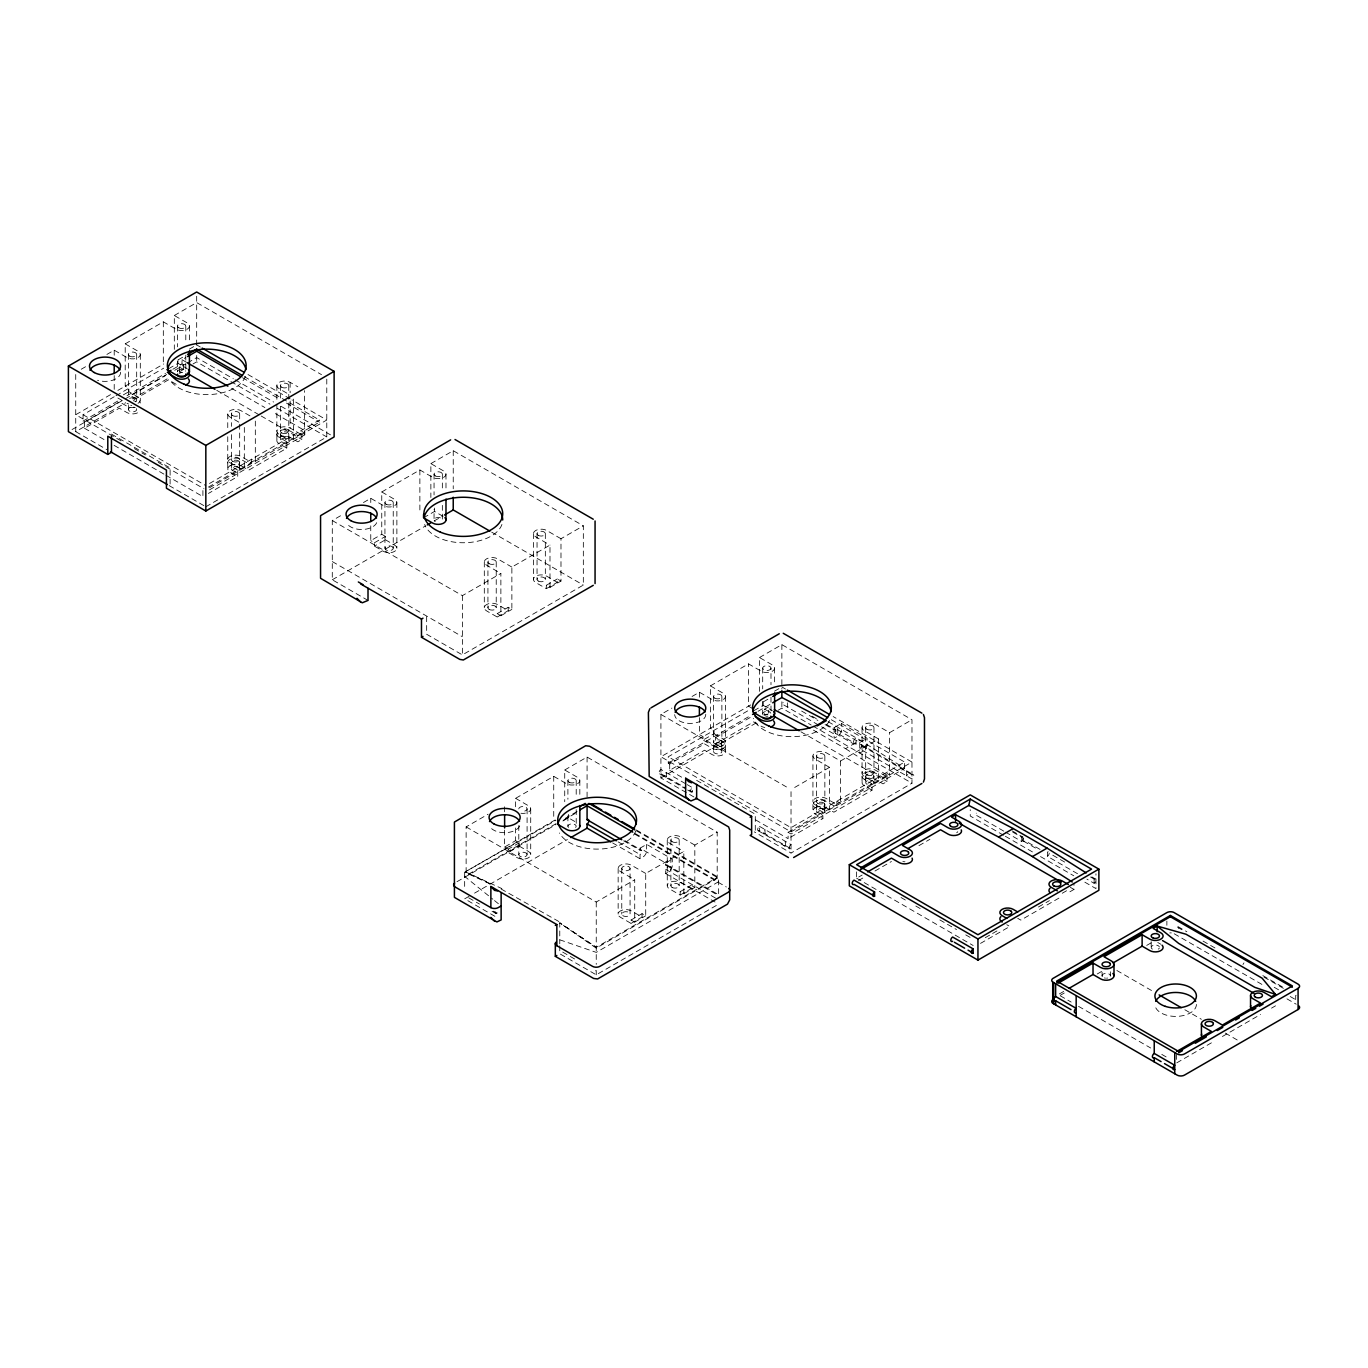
<?xml version="1.0" encoding="UTF-8"?>
<svg xmlns="http://www.w3.org/2000/svg" width="1368" height="1368" viewBox="0 0 1368 1368"><rect width="100%" height="100%" fill="white"/><g stroke="black" fill="none" stroke-linecap="round" stroke-linejoin="round"><path stroke-width="0.75" stroke-dasharray="5 3.75" d="M81.225 369.24L86.731 366.06M106.892 354.432L114.211 350.191L127.036 357.595A7.78 4.48 0 0 0 138.031 357.595A7.78 4.48 0 0 0 138.031 351.251L125.206 343.847L125.206 386.169L128.883 388.29L128.883 391.675L138.031 396.959A7.78 4.48 0 0 1 138.031 403.303M125.206 343.847L163.322 321.839L176.147 329.243A7.78 4.48 0 0 0 187.142 329.243A7.78 4.48 0 0 0 187.142 322.899L174.317 315.495L174.317 349.353M174.317 315.495L196.684 302.584L321.514 374.661M110.552 394.634L75.736 414.726L121.547 441.18M117.87 390.393L163.698 363.956M189.348 349.131L194.837 345.967M134.697 407.407A7.78 4.48 0 0 1 127.156 406.33L119.341 401.833L84.525 421.925L83.055 421.087L83.055 414.726L114.211 396.754M116.041 395.694L163.681 368.18M178.336 359.716L185.672 355.492M172.847 369.24L182.012 363.956L182.012 359.716L185.689 357.595M123.377 394.839L128.883 391.675M168.828 368.608L177.977 363.324L187.142 368.608M83.055 421.087L119.717 399.918M127.036 395.694L165.528 373.464M166.639 374.524L130.336 395.472L137.929 399.866A7.78 4.48 0 0 1 140.305 403.013M179.447 371.361L179.447 367.12L183.483 364.794L183.483 371.138L179.447 373.464M72.059 429.552L123.377 399.918M125.206 398.858L165.528 375.584M174.694 370.3L185.689 363.956M187.519 362.896L196.684 357.595L233.329 378.765M75.736 374.524L75.736 431.655L125.206 403.098M132.474 398.909L169.187 377.705M179.413 371.805L186.219 367.872M193.008 363.956L196.684 361.836L269.975 404.159M84.525 421.925L84.525 428.269L119.341 408.177L127.156 412.674A7.78 4.48 0 0 0 140.083 410.52M133.961 399.73L168.452 379.825L176.147 384.271A7.78 4.48 0 0 0 179.635 385.417M209.509 483.502L319.462 420.027L319.462 422.148L304.79 430.612L272.266 411.819M208.398 487.094L237.724 470.164L237.724 476.526L208.398 493.455M255.32 421.087L255.32 461.29L251.661 459.169L251.661 462.555L241.024 456.416A7.78 4.48 0 0 0 230.029 456.416A7.78 4.48 0 0 0 230.029 462.76L240.665 468.899L240.665 465.513L248.719 470.164L286.835 448.174L286.835 441.813L248.719 463.82L240.99 459.374A7.78 4.48 0 0 0 229.995 459.391A7.78 4.48 0 0 0 230.046 465.736A7.78 4.48 0 0 0 230.046 472.097L237.724 476.526M304.79 430.612L304.79 434.836L301.866 433.143L297.831 435.469L290.204 431.057A7.78 4.48 0 0 0 279.209 430.988A7.78 4.48 0 0 0 279.072 437.332A7.78 4.48 0 0 0 279.072 443.694L286.835 448.174M240.665 468.899L251.661 462.555M300.772 434.203L290.136 428.064A7.78 4.48 0 0 0 279.14 428.064A7.78 4.48 0 0 0 279.14 434.408L289.777 440.547L300.772 434.203L300.772 430.817L304.431 432.938L304.431 390.615M209.509 487.743L326.781 420.027L291.965 399.918M209.509 489.847L304.79 434.836M301.866 433.143L301.866 439.487L297.831 441.813L289.777 437.161L289.777 440.547M205.833 506.776L326.781 436.956L326.781 377.705M368.009 600.415L332.287 579.775L332.287 520.541L343.282 514.18M363.443 502.552L370.762 498.311L383.587 505.715A7.78 4.48 0 0 0 394.582 505.715A7.78 4.48 0 0 0 394.582 499.371L381.757 491.967L381.757 534.289L370.762 540.634L370.762 525.825M381.757 491.967L419.873 469.959L432.698 477.364A7.78 4.48 0 0 0 443.694 477.364A7.78 4.48 0 0 0 443.694 471.019L430.869 463.615L430.869 497.473M430.869 463.615L453.236 450.705L583.332 525.825L583.332 585.076L462.384 654.896L426.662 634.273L426.662 616.079M374.439 542.754L385.434 536.41L385.434 539.796L374.439 546.14L374.439 542.754L370.762 540.634M423.55 517.788L434.545 511.427L443.694 516.728M332.287 579.775L425.38 526.03M434.272 520.9L442.77 515.992M332.287 520.541L462.384 595.644L500.876 573.431L500.876 615.754L497.217 613.634L497.217 617.019L486.581 610.88A7.78 4.48 0 0 1 486.581 604.536A7.78 4.48 0 0 1 497.576 604.536L508.212 610.675L508.212 607.289L511.871 609.41L511.871 567.087L549.987 545.08L549.987 587.402L546.328 585.282L546.328 588.668L535.692 582.529A7.78 4.48 0 0 1 535.692 576.184A7.78 4.48 0 0 1 546.687 576.184L557.323 582.323L557.323 578.938L560.983 581.058L560.983 538.736L583.332 525.825M497.217 613.634L508.212 607.289M546.328 585.282L557.323 578.938M497.217 617.019L508.212 610.675M546.328 588.668L557.323 582.323M500.876 615.754L511.871 609.41M549.987 587.402L560.983 581.058M490.086 883.694L466.129 872.186L466.129 826.905L488.119 814.199M515.616 806.795L515.616 798.331L553.732 776.34L566.557 783.744A7.78 4.48 0 0 0 577.553 783.744A7.78 4.48 0 0 0 577.553 777.383L564.727 769.979L564.727 801.716M564.727 769.979L587.077 757.068L717.191 832.189L717.191 877.469L596.243 947.306L559.769 922.87L596.243 947.306M693.901 796.963L660.915 777.93L660.915 714.438L671.91 708.094M692.071 696.466L699.39 692.225L712.232 699.629A7.78 4.48 0 0 0 723.227 699.629A7.78 4.48 0 0 0 723.227 693.285L710.385 685.881L710.385 728.204L714.062 730.324L714.062 733.71L703.066 740.054L703.066 736.668L699.39 734.548L699.39 717.619M710.385 685.881L748.501 663.873L761.343 671.278A7.78 4.48 0 0 0 772.339 671.278A7.78 4.48 0 0 0 772.339 664.933L759.496 657.529L759.496 691.387M759.496 657.529L781.863 644.619L911.977 719.739L911.977 783.214L791.029 853.051L754.366 831.881M504.621 830.085L504.621 847.014L515.616 840.653L519.276 842.774L519.276 846.159L508.28 852.503L508.28 849.118L519.276 842.774M750.707 704.93L660.915 756.76L791.029 831.881L911.977 762.061L833.163 716.558M774.527 691.165L780.034 688.001M555.186 819.928L464.658 872.186L464.658 888.396M489.607 883.694L464.658 872.186L555.921 820.338M669.704 763.96L669.704 770.304L704.537 750.211L712.335 754.709A7.78 4.48 0 0 0 723.33 754.589A7.78 4.48 0 0 0 723.108 748.245L715.515 743.867L715.515 737.506L723.108 741.901A7.78 4.48 0 0 1 723.33 748.245A7.78 4.48 0 0 1 712.335 748.364L704.537 743.867L669.704 763.96L668.251 763.122L668.251 756.76L750.707 709.154M763.532 701.75L770.868 697.526M556.024 823.673L464.658 876.426L492.839 899.221M565.155 818.406L577.946 811.019M456.963 881.71L555.921 824.579M563.257 820.338L577.912 811.874M562.881 820.988L568.387 817.808L577.553 823.091M754.007 710.642L763.173 705.341L772.339 710.642M668.251 763.122L750.707 715.498M758.043 711.274L770.868 703.87M715.515 737.506L751.819 716.558M767.328 713.959L764.644 715.498L764.644 709.154L768.662 706.829L768.662 713.173M715.515 743.867L753.648 721.859L761.343 726.288A7.78 4.48 0 0 0 764.815 727.451M660.915 777.93L758.043 721.859M778.204 710.214L781.863 708.094L811.173 725.023M469.07 896.314L464.658 898.844L497.576 917.842M474.559 893.133L567.378 839.542M501.133 889.012L560.504 922.442M834.087 727.673L841.423 723.433L867.073 738.258L867.073 744.602A5.181 2.992 -60 0 1 863.413 750.946L859.737 753.067L859.737 742.482L834.087 727.673L834.087 738.258L837.746 736.138A5.181 2.992 -60 0 0 841.423 729.794L841.423 723.433M640.036 848.177L646.636 844.364L672.286 859.172L672.286 865.516A5.181 2.992 -60 0 1 668.627 871.878L665.686 873.571L665.686 869.33A2.599 1.505 -60 0 0 667.516 866.149A2.599 1.505 -60 0 0 665.686 865.106L665.686 862.986L640.036 848.177L640.036 850.28A2.599 1.505 -60 0 1 641.866 851.341A2.599 1.505 -60 0 1 640.036 854.521L640.036 858.745L642.96 857.052A5.181 2.992 -60 0 0 646.636 850.708L646.636 844.364M813.447 730.136L845.527 748.655L860.181 740.191L904.641 768.406L791.029 834.001L788.088 832.308L788.088 838.652L754.794 819.432M859.737 742.482L867.073 738.258M466.129 826.905L596.243 902.025L634.718 879.795L634.718 922.117L631.058 920.014L631.058 923.4L620.422 917.261A7.78 4.48 0 0 1 620.422 910.917A7.78 4.48 0 0 1 631.418 910.917L642.054 917.039L642.054 913.653L645.713 915.773L645.713 873.451L683.829 851.443L683.829 893.766L680.17 891.662L680.17 895.048L669.533 888.909A7.78 4.48 0 0 1 669.533 882.548A7.78 4.48 0 0 1 680.529 882.548L691.165 888.687L691.165 885.301L694.824 887.422L694.824 845.099L717.191 832.189M794.688 787.455L829.504 767.345L829.504 809.668M829.504 767.345L815.208 759.086A7.78 4.48 0 0 1 815.208 752.742A7.78 4.48 0 0 1 826.204 752.742L840.499 761.001L878.615 738.994L878.615 781.316M878.615 738.994L864.319 730.734A7.78 4.48 0 0 1 864.319 724.39A7.78 4.48 0 0 1 875.315 724.39L889.61 732.649L911.977 719.739M665.686 862.986L672.286 859.172M631.058 920.014L642.054 913.653M680.17 891.662L691.165 885.301M904.641 768.406L904.641 762.061L791.029 827.657L668.251 756.76M788.088 832.308L822.903 812.199L822.903 818.56L788.088 838.652M840.499 761.001L840.499 803.324L836.84 801.203L836.84 804.589L826.204 798.45A7.78 4.48 0 0 0 815.208 798.45A7.78 4.48 0 0 0 815.208 804.794L825.844 810.933L825.844 807.548L833.899 812.199L872.014 790.191L872.014 783.847L833.899 805.855L826.186 801.391A7.78 4.48 0 0 0 815.191 801.426A7.78 4.48 0 0 0 815.242 807.77A7.78 4.48 0 0 0 815.242 814.131L822.903 818.56M845.527 748.655L887.045 775.177L883.01 777.503L875.383 773.091A7.78 4.48 0 0 0 864.388 773.023A7.78 4.48 0 0 0 864.251 779.367L872.014 783.847M631.058 923.4L642.054 917.039M680.17 895.048L691.165 888.687M825.844 810.933L836.84 804.589M885.951 776.237L875.315 770.099A7.78 4.48 0 0 0 864.319 770.099A7.78 4.48 0 0 0 864.319 776.443L874.956 782.581L885.951 776.237L885.951 772.852L889.61 774.972L889.61 732.649M634.718 922.117L645.713 915.773M683.829 893.766L694.824 887.422M718.645 893.68L718.645 877.469L596.243 948.144L559.769 922.87L559.769 943.783M887.045 775.177L887.045 781.521L883.01 783.847L874.956 779.196L874.956 782.581M559.769 945.784L559.769 953.752L596.243 974.82L718.645 904.145M856.625 871.878L856.625 878.222L862.131 875.058M858.454 880.547L863.96 877.384M874.956 871.023L891.44 861.515M918.937 845.646L929.932 839.285M985.268 937.678L990.774 934.515M992.604 933.455L998.093 930.274M1038.415 907.001L1049.41 900.657M1062.235 893.253L1067.741 890.072M980.514 943.39L1009.823 926.461L1006.762 924.7M1058.935 898.109L1020.819 920.117L1017.741 918.338M1069.93 891.765L1073.965 889.439L1073.965 883.095M1063.705 991.424L1058.199 994.604L1071.161 1002.077M1060.593 995.135L1064.253 993.014M1097.239 973.982L1102.728 970.801M1146.709 945.408L1152.215 942.227M1211.398 1042.843L1176.583 1062.953L1176.583 1053.428M1222.393 1036.499L1260.509 1014.492M1271.505 1008.148L1275.54 1005.822M559.769 939.799L596.243 952.385L718.645 881.71L634.581 833.18M466.129 872.186L501.868 888.584M286.835 393.146L279.14 388.7A7.78 4.48 0 0 1 279.14 382.356A7.78 4.48 0 0 1 290.136 382.356L297.831 386.802M560.983 538.736L546.687 530.476A7.78 4.48 0 0 0 535.692 530.476A7.78 4.48 0 0 0 535.692 536.82L549.987 545.08M196.684 344.907L200.344 347.027M247.984 374.524L290.136 398.858M781.863 686.941L785.523 689.062M244.325 376.645L319.462 420.027M242.495 377.705L279.14 398.858M286.476 403.098L319.462 422.148M831.334 719.739L904.641 762.061M828.102 721.671L860.181 740.191M235.159 379.825L273.634 402.038M280.97 406.262L330.457 434.836M1012.252 830.923L1023.042 837.148M1091.818 876.871L1095.426 878.94M1177.882 926.546L1186.86 931.745M1203.036 941.081L1217.417 949.375M1262.852 975.606L1284.415 988.055M811.976 716.148L817.414 719.277M826.375 724.459L835.386 729.657M861.036 744.466L913.26 774.63M1012.747 832.086L1021.742 837.284A2.599 1.505 -60 0 1 1022.648 837.028M1052.779 855.205L1065.364 862.473M1090.535 876.991L1094.126 879.077A2.599 1.505 -60 0 1 1095.956 880.137A2.599 1.505 -60 0 1 1094.126 883.3L1086.927 879.145M1181.935 929.778L1176.583 926.683A2.599 1.505 -60 0 1 1178.361 928.325M1264.032 977.162L1283.389 988.346M277.311 408.382L326.781 436.956M491.711 532.169L583.332 585.076M801.665 711.069L817.91 720.457M825.075 724.595L834.087 729.794A2.599 1.505 -60 0 1 835.916 730.854A2.599 1.505 -60 0 1 834.087 734.018L781.863 703.87A2.599 1.505 -60 0 0 783.163 702.502M1040.056 849.425L1025.401 840.961A3.813 2.189 -60 0 1 1023.076 837.644M837.746 733.47L837.746 727.246A3.813 2.189 -60 0 0 835.079 731.914A3.813 2.189 -60 0 0 837.746 733.47L856.077 744.055L856.077 737.831A3.813 2.189 -60 0 0 853.393 742.482A3.813 2.189 -60 0 0 856.077 744.055M1023.503 841.149L1038.158 849.614M835.848 733.658L854.179 744.243M1003.77 831.128L975.008 814.541A2.599 1.505 -60 0 0 976.307 813.173M1005.565 832.171L1021.742 841.508A2.599 1.505 -60 0 0 1023.503 837.832M1048.315 851.854A2.599 1.505 -60 0 0 1047.392 852.093L1047.392 856.317L1077.95 873.964M1274.224 987.286L1279.354 990.244M1290.212 996.52L1295.701 999.683A2.599 1.505 -60 0 0 1296.18 999.341M182.012 359.716L187.177 362.708M231.568 388.324L264.862 407.544M1003.514 835.232L970.237 816.012L970.237 809.668M1005.377 836.293L1033.096 852.298M1040.501 856.573L1073.777 875.794M1084.858 882.189L1095.956 888.601L1095.956 873.776M1174.206 933.763L1262.955 985.011M1286.98 998.879L1296.231 1004.215M813.019 726.083L911.977 783.214M182.012 363.956L183.483 364.794M179.447 367.12L185.603 370.677M216.777 390.359L259.322 414.932M261.168 415.992L301.866 439.487M764.644 709.154L770.8 712.711M800.913 731.794L887.045 781.521M1070.357 887.353L1073.965 889.439M249.951 415.872L241.024 410.708A7.78 4.48 0 0 0 230.029 410.708A7.78 4.48 0 0 0 230.029 417.052L238.955 422.216M511.871 567.087L497.576 558.828A7.78 4.48 0 0 0 486.581 558.828A7.78 4.48 0 0 0 486.581 565.172L500.876 573.431M752.178 708.316L748.501 706.196L748.501 663.873M1157.755 942.466L1160.833 944.245M286.835 441.813L279.072 437.332A7.78 4.48 0 0 1 290.204 437.418M872.014 790.191L864.251 785.711A7.78 4.48 0 0 1 864.388 779.367A7.78 4.48 0 0 1 875.383 779.452M381.757 534.289L385.434 536.41M385.434 539.796L394.582 545.08A7.78 4.48 0 0 1 394.582 551.424A7.78 4.48 0 0 1 383.587 551.424L374.439 546.14M714.062 733.71L723.227 738.994A7.78 4.48 0 0 1 723.227 745.338A7.78 4.48 0 0 1 712.232 745.338L703.066 740.054M1116.869 970.493L1153.617 991.715M1184.859 1009.755L1201.395 1019.297M1225.283 1033.096L1238.16 1040.518M117.887 398.02L125.497 402.414M237.724 470.164L230.046 465.736A7.78 4.48 0 0 1 240.99 465.719M660.915 714.438L787.352 787.455M822.903 812.199L815.242 807.77A7.78 4.48 0 0 1 826.186 807.753M83.055 414.726L205.833 485.623M111.458 434.101L170.111 467.959L170.111 486.153M332.287 561.581L462.384 636.701M134.372 448.584L145.367 454.946M158.192 462.35L204.003 488.786M901.016 897.511L908.42 901.786M915.825 906.043L923.212 910.318M939.867 919.929L956.506 929.539M965.757 934.891L971.314 938.089M696.654 780.359L755.29 814.216L755.29 832.411M84.525 428.269L106.721 441.094M114.125 445.369L164.057 474.2M165.921 475.26L202.909 496.618L202.909 490.274M669.704 770.304L682.666 777.776M856.625 878.222L973.161 945.51M1078.548 1006.352L1150.693 1048.008M1161.791 1054.403L1169.195 1058.678M75.736 431.655L106.875 449.644M169.187 485.623L204.003 505.715M685.436 783.625L660.915 769.466A2.599 1.505 -60 0 0 659.085 772.629A2.599 1.505 -60 0 0 660.915 773.689L685.436 787.848M687.181 784.634L692.43 787.66L692.43 791.884L687.181 788.857M759.496 826.375L791.029 844.586A2.599 1.505 -60 0 0 789.199 847.75A2.599 1.505 -60 0 0 791.029 848.81L759.496 830.615A2.599 1.505 -60 0 1 757.667 829.555A2.599 1.505 -60 0 1 759.496 826.375L759.496 830.615M659.615 773.826L685.881 788.994M687.642 790.003L691.131 792.021M758.214 830.735L789.729 848.947M694.824 845.099L680.529 836.857A7.78 4.48 0 0 0 669.533 836.857A7.78 4.48 0 0 0 669.533 843.201L683.829 851.443M636.411 830L718.645 877.469M636.548 830.923L717.191 877.469M634.718 834.104L726.34 886.994M624.902 840.67L641.336 850.161M666.986 864.969L718.115 894.484M623.603 840.79L640.036 850.28M665.686 865.106L718.645 895.681M618.114 841.867L640.036 854.521M665.686 869.33L716.832 898.844M612.642 842.927L640.036 858.745M665.686 873.571L715.002 902.025M515.616 798.331L528.441 805.752A7.78 4.48 0 0 1 529.673 811.156A7.78 4.48 0 0 1 520.934 813.259M645.713 873.451L631.418 865.209A7.78 4.48 0 0 0 620.422 865.209A7.78 4.48 0 0 0 620.422 871.553L634.718 879.795M519.276 846.159L528.441 851.443A7.78 4.48 0 0 1 528.441 857.804A7.78 4.48 0 0 1 517.446 857.804L508.28 852.503M504.621 847.014L508.28 849.118M493.335 911.173L496.909 913.243L496.909 909.002M468.745 897.853L479.501 904.06M492.035 911.293L495.626 913.362M562.693 952.094L577.022 960.37M135.962 401.747L135.244 401.286A4.138 2.394 0 0 0 133.294 400.738M494.498 900.571L501.133 905.941M1295.701 999.683L1295.701 995.442A2.599 1.505 -60 0 1 1296.18 995.254M1166.87 921.074L1166.87 925.298M1151.189 941.697L1151.189 947.425M1110.354 971.776L1110.354 975.589M1102.078 972.152L1102.078 975.948M1094.126 879.077L1094.126 883.3M1021.742 837.284L1021.742 841.508M873.964 727.571L873.964 773.279M873.964 776.237A4.138 2.394 0 0 1 867.757 778.306A4.138 2.394 0 0 1 867.757 774.168A4.138 2.394 0 0 1 873.964 776.237L873.964 782.581A4.138 2.394 0 0 1 867.757 784.651A4.138 2.394 0 0 1 867.757 780.512A4.138 2.394 0 0 1 873.964 782.581M865.67 727.571L865.67 773.279M865.67 776.237L865.67 782.581M862.045 727.571L862.045 773.279M862.045 776.186L862.045 782.53M824.853 755.923L824.853 801.631M824.853 804.401L824.853 810.745M816.559 755.923L816.559 801.631M816.576 804.777L816.576 811.121M812.934 755.923L812.934 801.631M812.934 804.606L812.934 810.95M791.029 791.679L791.029 853.051M787.352 702.81L787.352 707.034A2.599 1.505 -60 0 0 789.131 704.452M781.863 644.619L781.863 689.062M781.863 701.75L781.863 708.094M774.613 668.114L774.613 684.718M770.988 668.114A4.138 2.394 0 0 1 764.763 670.183A4.138 2.394 0 0 1 764.763 666.028A4.138 2.394 0 0 1 770.988 668.114L770.988 684.718M770.988 697.184L770.988 713.805M763.173 701.955L763.173 705.341M762.694 668.114L762.694 688.874M762.694 701.339L762.694 713.805M725.502 696.466L725.502 742.174M725.502 745.047L725.502 751.391M721.876 696.466L721.876 742.174A4.138 2.394 0 0 1 715.652 744.243A4.138 2.394 0 0 1 715.652 740.088A4.138 2.394 0 0 1 721.876 742.174M721.859 744.944L721.859 751.288M713.583 696.466L713.583 742.174M713.583 745.321L713.583 751.665M699.39 692.225L699.39 698.569M679.178 840.02L679.178 885.729M670.884 840.02L670.884 885.729M667.259 840.02L667.259 885.729M630.067 868.372A4.138 2.394 0 0 1 623.859 870.458A4.138 2.394 0 0 1 623.859 866.303A4.138 2.394 0 0 1 630.067 868.372L630.067 914.08A4.138 2.394 0 0 1 623.859 916.15A4.138 2.394 0 0 1 623.859 912.011A4.138 2.394 0 0 1 630.067 914.08M621.773 868.372L621.773 914.08M618.148 868.372L618.148 914.08M596.243 902.025L596.243 964.355M596.243 974.82L596.243 970.579A2.599 1.505 -60 0 1 594.413 969.519M587.077 757.068L587.077 798.245M579.827 780.564L579.827 797.185M576.202 780.564L576.202 797.185M576.202 809.651L576.202 826.272M568.387 814.422L568.387 817.808M567.908 780.564L567.908 799.254M567.908 815.875L567.908 826.272M553.732 776.34L553.732 818.645M545.336 533.657L545.336 579.365M537.043 533.657L537.043 579.365M533.417 533.657L533.417 579.365M530.716 808.915L530.716 854.624M527.09 808.915L527.09 854.624A4.138 2.394 0 0 1 520.866 856.693A4.138 2.394 0 0 1 520.866 852.555A4.138 2.394 0 0 1 527.09 854.624M518.797 825.537L518.797 854.624M515.616 827.965L515.616 840.653M504.621 806.795L504.621 813.156M496.225 562.009L496.225 607.717M487.931 562.009L487.931 607.717M484.306 562.009L484.306 607.717M462.384 595.644L462.384 654.896M453.236 450.705L453.236 488.786M445.985 474.2L445.985 490.821M442.343 474.2L442.343 490.821M442.343 505.356L442.343 519.891A4.138 2.394 0 0 0 438.205 517.497A4.138 2.394 0 0 0 434.049 519.891L434.049 509.512M434.545 508.041L434.545 511.427M434.049 474.2L434.049 494.959M419.873 469.959L419.873 512.282M396.874 502.552L396.874 548.26M393.232 502.552L393.232 548.26A4.138 2.394 0 0 1 387.024 550.329A4.138 2.394 0 0 1 387.024 546.174A4.138 2.394 0 0 1 393.232 548.26M384.938 502.552L384.938 548.26M370.762 498.311L370.762 502.552M293.436 399.08L293.436 439.282M290.136 382.356L290.136 392.753M290.136 401.063L290.136 428.064M288.785 385.537L288.785 431.245M288.785 434.203L288.785 440.547A4.138 2.394 0 0 1 282.56 442.616A4.138 2.394 0 0 1 282.56 438.478A4.138 2.394 0 0 1 288.785 440.547M280.491 385.537L280.491 398.002M280.491 406.313L280.491 431.245M280.491 434.203L280.491 440.547M276.866 385.537L276.866 402.158M276.866 404.227L276.866 431.245M276.866 434.152L276.866 440.496M244.325 427.432L244.325 467.634M239.674 413.888L239.674 422.199M239.674 424.268L239.674 459.597M239.656 462.367L239.656 468.711M231.38 413.888L231.38 426.354M231.38 434.665L231.38 459.597M231.397 462.743L231.397 469.087M227.755 413.888L227.755 428.423M227.755 436.734L227.755 459.597M227.755 462.572L227.755 468.916M196.684 296.24L196.684 347.027M196.684 355.492L196.684 361.836M189.417 326.08L189.417 342.701M185.792 326.08L185.792 342.701M185.792 355.167L185.792 371.771M177.977 359.938L177.977 363.324M177.498 326.08L177.498 346.856M177.498 361.391L177.498 371.771M163.322 321.839L163.322 364.162M140.305 354.432L140.305 400.14M136.68 354.432L136.68 400.14M128.387 354.432L128.387 398.054M128.404 405.39L128.404 409.63M114.211 350.191L114.211 356.535M114.211 375.584L114.211 392.513M635.795 830.821A39.398 22.743 0 0 1 599.081 849.083A39.398 22.743 0 0 1 559.461 832.975M568.455 827.469A4.138 2.394 0 0 1 572.046 823.878A4.138 2.394 0 0 1 575.637 827.469M519.703 825.879A15.544 8.977 0 0 1 504.929 832.702A15.544 8.977 0 0 1 489.676 826.238M518.797 808.915A4.138 2.394 0 0 1 523.294 806.539A4.138 2.394 0 0 1 527.022 809.326A4.138 2.394 0 0 1 521.858 811.224M496.909 913.243A2.599 1.505 -60 0 1 495.148 911.601M767.91 716.131A4.138 2.394 0 0 1 765.755 716.131M763.241 715.002A4.138 2.394 0 0 1 765.242 711.599A4.138 2.394 0 0 1 770.834 713.19M829.641 720.526A39.398 22.743 0 0 1 790.003 736.634A39.398 22.743 0 0 1 753.306 718.354M705.768 714.267A15.544 8.977 0 0 1 690.549 723.415A15.544 8.977 0 0 1 674.681 714.626M692.43 791.884A2.599 1.505 -60 0 1 690.601 790.841A2.599 1.505 -60 0 1 692.43 787.66M435.263 521.584A4.138 2.394 0 0 1 434.203 520.524M501.936 524.44A39.398 22.743 0 0 1 463.307 542.754A39.398 22.743 0 0 1 424.678 524.44M376.696 522.679A15.544 8.977 0 0 1 361.921 529.501A15.544 8.977 0 0 1 346.668 523.038M1159.329 948.041A4.138 2.394 0 0 1 1158.268 949.118M1152.403 949.118A4.138 2.394 0 0 1 1153.258 945.339A4.138 2.394 0 0 1 1159.329 946.793M1107.601 978.035A4.138 2.394 0 0 1 1106.541 978.154M1105.464 978.12A4.138 2.394 0 0 1 1104.421 977.932M1102.3 976.564A4.138 2.394 0 0 1 1103.873 973.794A4.138 2.394 0 0 1 1108.918 973.948L1109.636 974.426A4.138 2.394 0 0 1 1110.286 976.205M1242.982 964.594A3.813 2.189 -60 0 1 1243.974 962.901M1196.401 1004.437A20.725 11.97 0 0 1 1175.676 1016.407A20.725 11.97 0 0 1 1154.934 1004.437M1169.726 932.925A5.181 2.992 0 0 1 1171.35 932.925M177.652 371.156A4.138 2.394 0 0 1 181.653 369.377A4.138 2.394 0 0 1 185.655 371.156M128.66 404.022A7.78 4.48 0 0 1 127.036 403.303M129.601 398.447A4.138 2.394 0 0 1 135.466 398.447A4.138 2.394 0 0 1 135.466 401.833M245.385 376.32A39.398 22.743 0 0 1 210.621 394.514A39.398 22.743 0 0 1 170.367 380.595M120.589 372.233A15.544 8.977 0 0 1 97.555 380.27M764.763 714.694A4.138 2.394 0 0 1 767.91 714.455M136.441 408.656A4.138 2.394 0 0 1 134.885 411.426A4.138 2.394 0 0 1 129.84 411.255L129.122 410.793A4.138 2.394 0 0 1 129.772 407.664A4.138 2.394 0 0 1 135.244 407.63M131.773 405.441A4.138 2.394 0 0 1 130.747 405.253M179.584 372.66A4.138 2.394 0 0 1 182.731 372.421M957.754 831.659A4.138 2.394 0 0 1 956.677 832.736M904.966 861.772A4.138 2.394 0 0 1 902.846 861.549M1049.222 853.153A2.599 1.505 -60 0 1 1047.392 856.317M911.977 774.75L859.737 744.602A2.599 1.505 -60 0 1 861.584 745.663A2.599 1.505 -60 0 1 859.737 748.826L911.977 778.99A2.599 1.505 -60 0 0 913.807 775.81A2.599 1.505 -60 0 0 911.977 774.75M824.135 803.238L823.399 802.777A4.138 2.394 0 0 0 817.944 802.811A4.138 2.394 0 0 0 817.294 805.94L818.013 806.402A4.138 2.394 0 0 0 823.485 806.368A4.138 2.394 0 0 0 824.135 803.238M824.135 809.582L823.399 809.121A4.138 2.394 0 0 0 817.944 809.155A4.138 2.394 0 0 0 817.294 812.284L818.013 812.746A4.138 2.394 0 0 0 823.485 812.712A4.138 2.394 0 0 0 824.135 809.582M721.141 743.782L720.423 743.303A4.138 2.394 0 0 0 714.951 743.354A4.138 2.394 0 0 0 714.301 746.483L715.019 746.945A4.138 2.394 0 0 0 720.491 746.911A4.138 2.394 0 0 0 721.141 743.782M721.141 750.126L720.423 749.664A4.138 2.394 0 0 0 714.951 749.698A4.138 2.394 0 0 0 714.301 752.827L715.019 753.289A4.138 2.394 0 0 0 720.491 753.255A4.138 2.394 0 0 0 721.141 750.126M238.938 461.204L238.22 460.742A4.138 2.394 0 0 0 232.748 460.777A4.138 2.394 0 0 0 232.098 463.906L232.834 464.368A4.138 2.394 0 0 0 238.288 464.333A4.138 2.394 0 0 0 238.938 461.204M238.938 467.548L238.22 467.086A4.138 2.394 0 0 0 232.748 467.121A4.138 2.394 0 0 0 232.098 470.25L232.834 470.729A4.138 2.394 0 0 0 238.288 470.678A4.138 2.394 0 0 0 238.938 467.548M906.471 775.81L906.471 771.586A2.599 1.505 -60 0 1 908.301 772.629A2.599 1.505 -60 0 1 906.471 775.81M785.523 845.646L785.523 841.405A2.599 1.505 -60 0 0 783.693 844.586A2.599 1.505 -60 0 0 785.523 845.646M765.003 833.796L765.003 829.555A2.599 1.505 -60 0 0 763.173 832.736A2.599 1.505 -60 0 0 765.003 833.796M666.404 776.87L666.404 772.629A2.599 1.505 -60 0 0 664.574 775.81A2.599 1.505 -60 0 0 666.404 776.87M569.122 782.257A4.138 2.394 0 0 0 576.048 781.179A4.138 2.394 0 0 0 570.969 778.255A4.138 2.394 0 0 0 569.122 782.257M672.098 887.422A4.138 2.394 0 0 0 679.041 886.344A4.138 2.394 0 0 0 673.962 883.42A4.138 2.394 0 0 0 672.098 887.422M672.098 841.713A4.138 2.394 0 0 0 679.041 840.636A4.138 2.394 0 0 0 673.962 837.712A4.138 2.394 0 0 0 672.098 841.713M817.773 803.324A4.138 2.394 0 0 0 824.716 802.246A4.138 2.394 0 0 0 819.637 799.305A4.138 2.394 0 0 0 817.773 803.324M817.773 757.615A4.138 2.394 0 0 0 824.716 756.538A4.138 2.394 0 0 0 819.637 753.614A4.138 2.394 0 0 0 817.773 757.615M714.797 698.159A4.138 2.394 0 0 0 721.723 697.081A4.138 2.394 0 0 0 716.644 694.14A4.138 2.394 0 0 0 714.797 698.159M866.885 774.972A4.138 2.394 0 0 0 873.827 773.895A4.138 2.394 0 0 0 868.748 770.954A4.138 2.394 0 0 0 866.885 774.972M866.885 729.264A4.138 2.394 0 0 0 873.827 728.186A4.138 2.394 0 0 0 868.748 725.245A4.138 2.394 0 0 0 866.885 729.264M489.146 609.41A4.138 2.394 0 0 0 496.088 608.332A4.138 2.394 0 0 0 491.009 605.391A4.138 2.394 0 0 0 489.146 609.41M489.146 563.701A4.138 2.394 0 0 0 496.088 562.624A4.138 2.394 0 0 0 491.009 559.7A4.138 2.394 0 0 0 489.146 563.701M435.263 475.893A4.138 2.394 0 0 0 442.206 474.816A4.138 2.394 0 0 0 437.127 471.874A4.138 2.394 0 0 0 435.263 475.893M386.152 504.245A4.138 2.394 0 0 0 393.095 503.167A4.138 2.394 0 0 0 388.016 500.226A4.138 2.394 0 0 0 386.152 504.245M538.257 581.058A4.138 2.394 0 0 0 545.199 579.981A4.138 2.394 0 0 0 540.121 577.039A4.138 2.394 0 0 0 538.257 581.058M538.257 535.35A4.138 2.394 0 0 0 545.199 534.272A4.138 2.394 0 0 0 540.121 531.331A4.138 2.394 0 0 0 538.257 535.35M232.594 461.29A4.138 2.394 0 0 0 239.537 460.212A4.138 2.394 0 0 0 234.458 457.288A4.138 2.394 0 0 0 232.594 461.29M232.594 415.581A4.138 2.394 0 0 0 239.537 414.504A4.138 2.394 0 0 0 234.458 411.58A4.138 2.394 0 0 0 232.594 415.581M178.712 327.773A4.138 2.394 0 0 0 185.655 326.696A4.138 2.394 0 0 0 180.576 323.754A4.138 2.394 0 0 0 178.712 327.773M129.601 356.125A4.138 2.394 0 0 0 136.543 355.047A4.138 2.394 0 0 0 131.465 352.106A4.138 2.394 0 0 0 129.601 356.125M281.705 432.938A4.138 2.394 0 0 0 288.648 431.861A4.138 2.394 0 0 0 283.569 428.919A4.138 2.394 0 0 0 281.705 432.938M281.705 387.229A4.138 2.394 0 0 0 288.648 386.152A4.138 2.394 0 0 0 283.569 383.228A4.138 2.394 0 0 0 281.705 387.229M281.705 435.896A4.138 2.394 0 0 0 288.648 434.819A4.138 2.394 0 0 0 283.569 431.895A4.138 2.394 0 0 0 281.705 435.896"/><path stroke-width="1.5" d="M860.66 867.859L968.783 805.427L970.237 799.083L1091.561 869.125L977.949 934.72L856.625 864.679L970.237 799.083M595.063 583.589L595.063 520.969M923.417 782.12L924.477 778.99L924.477 717.619L923.417 714.489M649.851 708.744L648.398 712.335L649.184 776.443L690.926 800.947L696.654 798.553L696.654 784.411M107.798 454.415L68.4 431.655L68.4 366.06L196.684 292L334.117 371.361L334.117 436.956L205.833 511.016L166.434 488.256L166.434 470.062L107.798 436.204L107.798 454.415L111.458 452.295L111.458 436.118M187.519 354.432L196.684 349.131L242.495 375.584M187.519 356.552L196.684 351.251L240.665 376.645M167.358 372.421L171.017 370.3M68.4 366.06L205.833 445.421L334.117 371.361M450.636 439.863L320.557 515.668L320.557 578.288L362.281 602.792L368.009 600.415L368.009 588.274M427.209 524.97L430.869 522.867M444.463 515.018L453.236 509.956L489.881 531.109M593.267 585.333L463.342 659.992L459.802 659.393L421.481 637.266L421.481 619.071L422.986 618.182M421.481 637.266L422.986 636.376M650.997 707.837L779.264 633.777M579.741 806.59L585.247 803.409M772.698 696.466L781.863 691.165L827.674 717.619M579.775 809.959L587.077 805.752L632.768 832.12M752.537 714.455L756.213 712.335M772.698 702.81L781.863 697.526L826.323 720.645L817.158 725.929M570.781 837.575L587.077 828.17L610.812 841.884M501.133 905.941L498.191 907.634A5.181 2.992 0 0 1 490.873 907.634L455.134 886.994A5.181 2.992 0 0 1 454.604 883.13M555.322 925.435L556.844 924.563L490.873 886.464L490.873 907.634M750.109 817.209L751.63 816.337L685.659 778.238L685.659 796.45L689.318 800.314M555.322 943.595L555.322 956.335L556.844 955.445M793.611 857.531L921.895 783.471M849.306 864.679L970.237 794.859L1098.88 869.125L1098.88 890.294L977.949 960.114L849.306 885.848L849.306 864.679L977.949 938.961L1098.88 869.125M860.301 869.757L891.44 851.768L899.255 856.283A7.78 4.48 0 0 0 910.25 856.163A7.78 4.48 0 0 0 910.028 849.802L902.435 845.424L940.551 823.416L948.246 827.862A7.78 4.48 0 0 0 959.242 827.862A7.78 4.48 0 0 0 959.242 821.518L951.547 817.072L955.582 814.747L998.572 837.028L1032.447 856.573L1072.238 881.984M867.62 871.878L891.44 858.129L899.255 862.627A7.78 4.48 0 0 0 908.66 863.242A7.78 4.48 0 0 0 912.114 858.146M907.89 848.639L940.551 829.76L948.246 834.206A7.78 4.48 0 0 0 957.634 834.925A7.78 4.48 0 0 0 961.259 829.88M998.572 837.028L1013.243 828.563L1047.101 848.109L1086.226 872.938M1032.447 856.573L1047.101 848.109M1170.358 915.466L1056.746 981.061L1178.789 1051.53L1292.401 985.935L1170.358 915.466L1170.358 916.731L1056.746 982.327L1058.199 983.182L1093.032 963.072L1100.83 967.586A7.78 4.48 0 0 0 1111.825 967.45A7.78 4.48 0 0 0 1111.603 961.105L1104.01 956.728L1142.126 934.72L1149.838 939.166A7.78 4.48 0 0 0 1160.833 939.166A7.78 4.48 0 0 0 1160.833 932.822L1153.121 928.376L1157.157 926.05L1185.988 934.224L1262.117 978.171L1275.54 994.399L1271.505 996.725L1263.878 992.313A7.78 4.48 0 0 0 1252.883 992.245A7.78 4.48 0 0 0 1252.746 998.589L1260.509 1003.069L1222.393 1025.077L1214.681 1020.614A7.78 4.48 0 0 0 1203.686 1020.648A7.78 4.48 0 0 0 1203.737 1026.992L1211.398 1031.421L1176.583 1051.53M1069.195 988.26L1093.032 974.495L1100.83 979.009A7.78 4.48 0 0 0 1111.072 979.283A7.78 4.48 0 0 0 1112.868 973.452M1113.09 962.918L1142.126 946.143L1149.838 950.589A7.78 4.48 0 0 0 1160.064 950.982A7.78 4.48 0 0 0 1162.065 945.168M1182.448 1050.675L1178.789 1052.796L1178.789 1051.53M1195.273 1043.271L1206.268 1036.927M1217.264 1030.583L1222.77 1027.402M1235.595 1019.998L1239.254 1017.877M1252.079 1010.473L1255.756 1008.353M1259.415 1006.25L1263.074 1004.129M1298.078 988.363L1184.466 1053.958A5.181 2.992 0 0 1 1177.13 1053.958L1052.727 982.087A5.181 2.992 0 0 1 1052.727 978.565L1166.87 912.61A5.181 2.992 0 0 1 1173.59 912.302L1298.078 984.122A5.181 2.992 0 0 1 1298.078 988.363L1298.078 1009.516L1184.466 1075.111A5.181 2.992 0 0 1 1177.13 1075.111L1052.727 1003.24L1052.727 982.087M497.576 890.961L494.532 890.346L490.873 886.464M363.033 584.666L358.331 581.964M691.678 782.821L688.514 781.573L685.659 778.238M1275.54 994.399L1254.781 987.337L1178.652 943.39L1157.157 926.05L1157.157 931.762M783.248 633.281L921.895 713.138M455.014 439.504L593.267 519.224M555.322 956.335L593.644 978.462L597.628 978.958L727.485 904.145L729.691 899.905L729.691 830.085L728.631 826.939L589.659 746.244L585.692 745.731L454.415 822.048L454.415 897.357L496.892 921.946L501.133 919.912L501.133 893.236M774.271 709.736L809.788 728.135M968.783 805.427L1013.243 828.563M202.173 348.088L244.325 372.421M787.352 690.105L829.504 714.455M1170.358 916.731L1292.401 987.2M187.177 362.708L227.875 386.186M187.177 373.276L214.93 389.299M1068.408 884.532L1062.303 881.009A7.78 4.48 0 0 0 1051.308 880.941A7.78 4.48 0 0 0 1051.171 887.285L1057.379 890.876M774.049 716.285L799.117 730.751M959.173 823.16L1061.329 882.138M1162.526 940.568L1253.875 993.305M166.982 369.668L176.147 374.952A7.78 4.48 0 0 0 186.39 375.345A7.78 4.48 0 0 0 188.391 369.531M168.452 373.464L176.147 377.91A7.78 4.48 0 0 0 186.39 378.303A7.78 4.48 0 0 0 188.391 372.489M753.648 712.54L761.343 716.986A7.78 4.48 0 0 0 771.569 717.379A7.78 4.48 0 0 0 773.57 711.565M755.187 716.387L761.343 719.944A7.78 4.48 0 0 0 771.569 720.337A7.78 4.48 0 0 0 773.57 714.524M1017.741 911.994L1013.107 909.31A7.78 4.48 0 0 0 1002.111 909.344A7.78 4.48 0 0 0 1002.163 915.688L1006.762 918.355M1159.123 994.895L1181.182 1007.635M360.69 583.965L421.481 619.071M874.579 891.987L854.059 880.137A2.599 1.505 -60 0 0 852.23 883.3A2.599 1.505 -60 0 0 854.059 884.361L874.579 896.211L874.579 891.987A2.599 1.505 -60 0 0 872.75 895.151A2.599 1.505 -60 0 0 874.579 896.211M968.048 950.161L973.178 953.137L973.178 948.896L952.658 937.046A2.599 1.505 -60 0 0 950.811 940.226A2.599 1.505 -60 0 0 952.658 941.287M1055.634 983.814L1055.634 996.502L1076.171 1008.353A2.599 1.505 -60 0 0 1074.325 1011.533A2.599 1.505 -60 0 0 1076.171 1012.594M1154.233 1040.74L1154.233 1053.428L1174.753 1065.279A2.599 1.505 -60 0 0 1172.923 1068.459A2.599 1.505 -60 0 0 1174.753 1069.502M110.552 451.765L167.358 484.563M954.368 942.261L964.628 948.195M1055.634 996.502A2.599 1.505 -60 0 0 1053.805 999.683A2.599 1.505 -60 0 0 1055.634 1000.743L1071.024 1009.635M1161.073 1061.619L1154.233 1057.669L1154.233 1061.893M1164.493 1063.586L1173.043 1068.528M695.731 798.023L750.707 829.76M788.43 857.531L750.109 835.403L751.63 834.531L751.63 816.337M590.737 803.632L601.698 809.959M605.357 812.062L610.829 815.225M614.489 817.346L618.148 819.449M621.79 821.552L634.581 828.94M588.907 803.409L634.718 829.863M587.077 805.752L587.077 819.706L621.773 839.747M587.077 819.706A2.599 1.505 -60 0 1 588.907 820.766A2.599 1.505 -60 0 1 587.077 823.946L616.301 840.807M557.392 824.152L566.557 829.453A7.78 4.48 0 0 0 575.945 830.154A7.78 4.48 0 0 0 579.553 825.109M555.887 942.244A5.181 2.992 0 0 0 556.844 945.715L592.566 966.355A5.181 2.992 0 0 0 599.902 966.355L728.186 892.295A5.181 2.992 0 0 0 728.716 888.413M360.69 602.159L357.014 598.295M494.532 921.228L490.873 917.364M1250.54 995.391L1250.54 1006.831M1201.429 1023.828L1201.429 1035.251M1174.753 1052.59L1174.753 1073.743M1142.126 934.72L1142.126 946.143M1113.997 964.252L1113.997 975.692M1093.032 963.072L1093.032 974.495M1076.171 995.665L1076.171 1016.817M1055.634 1000.743L1055.634 1004.967M1053.634 982.634L1053.634 1003.787M977.949 938.961L977.949 960.114M955.582 814.747L955.582 821.091M781.863 691.165L781.863 697.526M774.613 693.029L774.613 713.805M699.39 707.034L699.39 715.498M587.077 823.946L587.077 828.17M579.827 805.495L579.827 826.272M556.844 924.563L556.844 945.715M504.621 815.26L504.621 827.965M453.236 497.251L453.236 509.956M445.985 499.115L445.985 519.891M423.55 514.402L423.55 517.788L432.698 523.072A7.78 4.48 0 0 0 442.941 523.465A7.78 4.48 0 0 0 444.942 517.651M370.762 513.12L370.762 521.584M205.833 445.421L205.833 511.016M196.684 349.131L196.684 351.251M189.417 351.012L189.417 371.771M114.211 364.999L114.211 373.464M557.956 824.152A39.398 22.743 0 0 1 597.149 803.632A39.398 22.743 0 0 1 636.359 824.152M489.505 821.587A15.544 8.977 0 0 1 504.296 814.747A15.544 8.977 0 0 1 519.549 821.227M752.742 711.685A39.398 22.743 0 0 1 791.935 691.182A39.398 22.743 0 0 1 831.145 711.685M675.125 712.301A15.544 8.977 0 0 1 689.917 705.478A15.544 8.977 0 0 1 705.17 711.941M424.114 517.771A39.398 22.743 0 0 1 465.24 497.285A39.398 22.743 0 0 1 502.706 520.011M346.497 518.386A15.544 8.977 0 0 1 361.289 511.564A15.544 8.977 0 0 1 376.525 518.027M1202.489 1037.491A7.78 4.48 0 0 1 1201.685 1034.088M1251.532 1009.071A7.78 4.48 0 0 1 1250.831 1005.668M1155.635 1001.342A20.725 11.97 0 0 1 1175.676 992.467A20.725 11.97 0 0 1 1195.7 1001.342M1299.036 1006.044A5.181 2.992 0 0 1 1298.078 1009.516M1052.727 1003.24A5.181 2.992 0 0 1 1052.727 999.717M1153.754 1057.857A2.599 1.505 -60 0 1 1152.42 1056.318A2.599 1.505 -60 0 1 1154.233 1053.428M167.546 369.651A39.398 22.743 0 0 1 206.756 349.148A39.398 22.743 0 0 1 245.949 369.651M89.946 370.266A15.544 8.977 0 0 1 104.72 363.443A15.544 8.977 0 0 1 119.974 369.907M773.57 720.885A7.78 4.48 0 0 1 770.714 727.006M770.834 716.148A4.138 2.394 0 0 1 767.91 719.089A4.138 2.394 0 0 1 762.831 717.396M188.391 378.851A7.78 4.48 0 0 1 185.535 384.972M185.655 374.114A4.138 2.394 0 0 1 181.653 377.141A4.138 2.394 0 0 1 177.652 374.114M1002.163 922.049A7.78 4.48 0 0 1 1000.88 916.628M1049.957 892.688A7.78 4.48 0 0 1 1050.06 888.208M973.178 953.137A2.599 1.505 -60 0 1 971.348 952.077A2.599 1.505 -60 0 1 973.178 948.896M1212.629 1022.46L1211.894 1021.981A4.138 2.394 0 0 0 1206.439 1022.016A4.138 2.394 0 0 0 1205.789 1025.162L1206.508 1025.624A4.138 2.394 0 0 0 1211.98 1025.59A4.138 2.394 0 0 0 1212.629 1022.46M1109.636 962.986L1108.918 962.525A4.138 2.394 0 0 0 1103.446 962.559A4.138 2.394 0 0 0 1102.796 965.705L1103.514 966.167A4.138 2.394 0 0 0 1108.986 966.133A4.138 2.394 0 0 0 1109.636 962.986M1011.055 911.156L1010.319 910.678A4.138 2.394 0 0 0 1004.864 910.729A4.138 2.394 0 0 0 1004.215 913.858L1004.933 914.32A4.138 2.394 0 0 0 1010.405 914.286A4.138 2.394 0 0 0 1011.055 911.156M908.061 851.7L907.343 851.221A4.138 2.394 0 0 0 901.871 851.255A4.138 2.394 0 0 0 901.221 854.401L901.94 854.863A4.138 2.394 0 0 0 907.411 854.829A4.138 2.394 0 0 0 908.061 851.7M574.218 838.516A39.398 22.743 0 0 0 636.359 822.254A39.398 22.743 0 0 0 580.904 799.305A39.398 22.743 0 0 0 574.218 838.516M493.848 823.861A15.544 8.977 0 0 0 519.703 819.535A15.544 8.977 0 0 0 500.278 808.762A15.544 8.977 0 0 0 493.848 823.861M768.987 726.049A39.398 22.743 0 0 0 831.145 709.804A39.398 22.743 0 0 0 775.69 686.856A39.398 22.743 0 0 0 768.987 726.049M679.469 714.575A15.544 8.977 0 0 0 705.324 710.249A15.544 8.977 0 0 0 685.898 699.476A15.544 8.977 0 0 0 679.469 714.575M440.359 532.135A39.398 22.743 0 0 0 502.518 515.89A39.398 22.743 0 0 0 447.045 492.942A39.398 22.743 0 0 0 440.359 532.135M350.824 520.661A15.544 8.977 0 0 0 376.696 516.334A15.544 8.977 0 0 0 357.27 505.561A15.544 8.977 0 0 0 350.824 520.661M1255.379 997.135A4.138 2.394 0 0 0 1262.322 996.075A4.138 2.394 0 0 0 1257.243 993.134A4.138 2.394 0 0 0 1255.379 997.135M1153.258 938.072A4.138 2.394 0 0 0 1159.483 935.986A4.138 2.394 0 0 0 1153.258 933.916A4.138 2.394 0 0 0 1153.258 938.072M1165.297 1006.352A20.725 11.97 0 0 0 1196.401 995.972A20.725 11.97 0 0 0 1165.297 985.61A20.725 11.97 0 0 0 1165.297 1006.352M183.808 384.015A39.398 22.743 0 0 0 245.949 367.77A39.398 22.743 0 0 0 190.494 344.822A39.398 22.743 0 0 0 183.808 384.015M94.272 372.541A15.544 8.977 0 0 0 120.145 368.214A15.544 8.977 0 0 0 100.719 357.441A15.544 8.977 0 0 0 94.272 372.541M1053.805 885.848A4.138 2.394 0 0 0 1060.747 884.771A4.138 2.394 0 0 0 1055.668 881.83A4.138 2.394 0 0 0 1053.805 885.848M950.811 826.375A4.138 2.394 0 0 0 957.754 825.314A4.138 2.394 0 0 0 952.675 822.373A4.138 2.394 0 0 0 950.811 826.375"/></g></svg>
